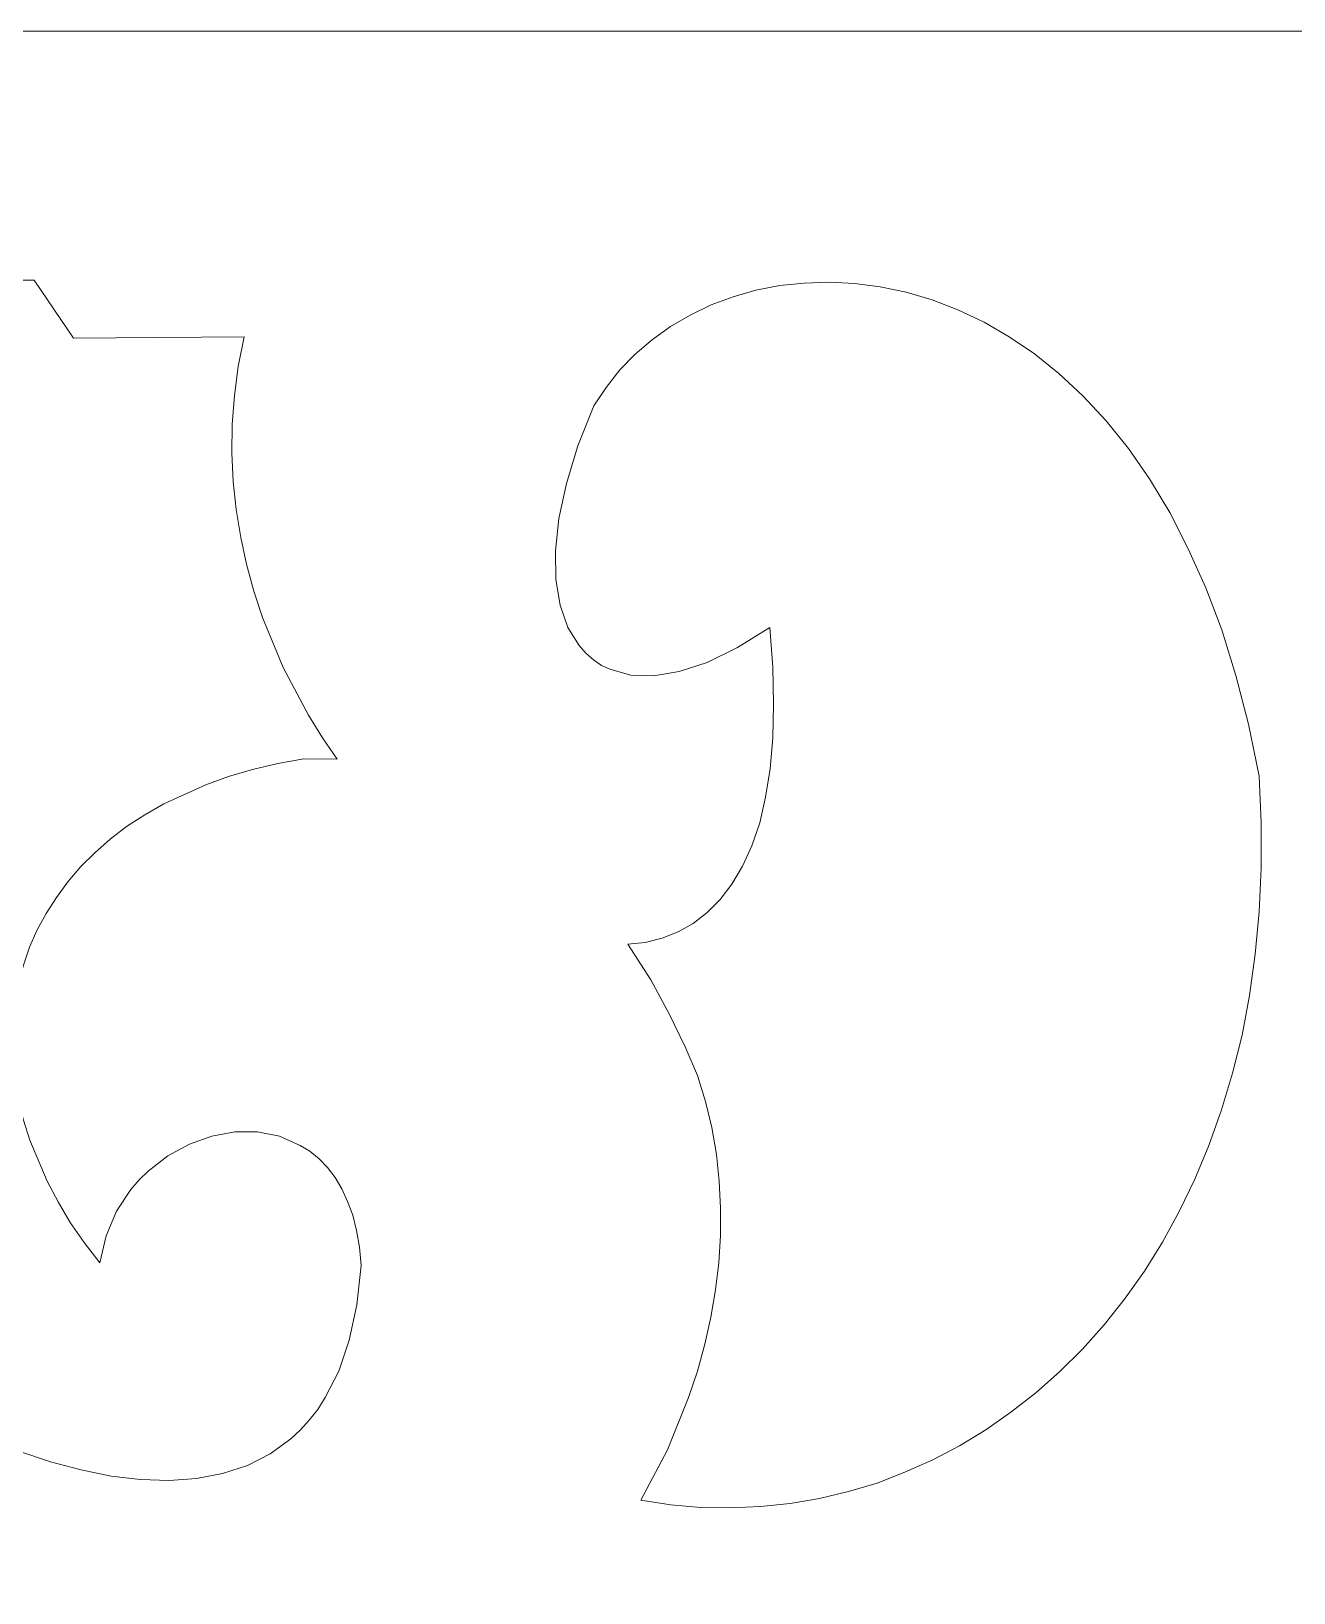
# Model space of a CAD drawing. Header units: centimetres. Extents: x 17.7 to 27.5, y -3.5 to 9.5.
# Drawn here: x 19.85 to 20.84, y 8.275 to 9.5 of the extents above; entities that cross this region are included whole.
import ezdxf

# ---------------------------------------------------------------- set-up
doc = ezdxf.new("R2010")
doc.units = ezdxf.units.CM
doc.header["$MEASUREMENT"] = 0
doc.layers.add('layer 1', color=7, linetype='Continuous')

msp = doc.modelspace()

# ---------------------------------------------------------------- linework, layer by layer
at = {"layer": 'layer 1', "color": 7, "lineweight": 9}
for points, knots in [([(17.71464, 9.5), (17.71464, 9.5), (17.71464, 9.5), (17.71464, 9.5), (17.71464, 9.5), (17.71464, 9.5), (22.26494, 9.5), (22.26494, 9.5), (22.26494, 9.5), (22.26494, 9.5), (22.26494, -3.50002), (22.26494, -3.50002), (22.26494, -3.50002), (22.26494, -3.50002), (17.71464, -3.50002), (17.71464, -3.50002), (17.71464, -3.50002), (17.71464, -3.50002), (17.71464, 9.5), (17.71464, 9.5)], [0, 0, 0, 0, 0.1666667, 0.1666667, 0.1666667, 0.1666667, 0.3333333, 0.3333333, 0.3333333, 0.3333333, 0.5, 0.5, 0.5, 0.5, 0.6666667, 0.6666667, 0.6666667, 0.6666667, 1, 1, 1, 1]), ([(19.18583, 9.30482), (19.18583, 9.30482), (19.18583, 9.30482), (19.18583, 9.30482), (19.18583, 9.30482), (19.18583, 9.30482), (19.8519, 9.30482), (19.8519, 9.30482), (19.8519, 9.30482), (19.8519, 9.30482), (19.88296, 9.25926), (19.88296, 9.25926), (19.88296, 9.25926), (19.88296, 9.25926), (20.0167, 9.26024), (20.0167, 9.26024), (20.0167, 9.26024), (20.0167, 9.26024), (20.01207, 9.23712), (20.01207, 9.23712), (20.01207, 9.23712), (20.01207, 9.23712), (20.00911, 9.21433), (20.00911, 9.21433), (20.00911, 9.21433), (20.00911, 9.21433), (20.00745, 9.19156), (20.00745, 9.19156), (20.00745, 9.19156), (20.00745, 9.19156), (20.00712, 9.1691), (20.00712, 9.1691), (20.00712, 9.1691), (20.00712, 9.1691), (20.0081, 9.14696), (20.0081, 9.14696), (20.0081, 9.14696), (20.0081, 9.14696), (20.01043, 9.12484), (20.01043, 9.12484), (20.01043, 9.12484), (20.01043, 9.12484), (20.01407, 9.10305), (20.01407, 9.10305), (20.01407, 9.10305), (20.01407, 9.10305), (20.01868, 9.08192), (20.01868, 9.08192), (20.01868, 9.08192), (20.01868, 9.08192), (20.0243, 9.06078), (20.0243, 9.06078), (20.0243, 9.06078), (20.0243, 9.06078), (20.03122, 9.0403), (20.03122, 9.0403), (20.03122, 9.0403), (20.03122, 9.0403), (20.04741, 9.00101), (20.04741, 9.00101), (20.04741, 9.00101), (20.04741, 9.00101), (20.06722, 8.96368), (20.06722, 8.96368), (20.06722, 8.96368), (20.06722, 8.96368), (20.07813, 8.94586), (20.07813, 8.94586), (20.07813, 8.94586), (20.07813, 8.94586), (20.08968, 8.92901), (20.08968, 8.92901), (20.08968, 8.92901), (20.08968, 8.92901), (20.06359, 8.92935), (20.06359, 8.92935), (20.06359, 8.92935), (20.06359, 8.92935), (20.04312, 8.92572), (20.04312, 8.92572), (20.04312, 8.92572), (20.04312, 8.92572), (20.0233, 8.92108), (20.0233, 8.92108), (20.0233, 8.92108), (20.0233, 8.92108), (20.00449, 8.91547), (20.00449, 8.91547), (20.00449, 8.91547), (20.00449, 8.91547), (19.98664, 8.90887), (19.98664, 8.90887), (19.98664, 8.90887), (19.98664, 8.90887), (19.95362, 8.894), (19.95362, 8.894), (19.95362, 8.894), (19.95362, 8.894), (19.93875, 8.88543), (19.93875, 8.88543), (19.93875, 8.88543), (19.93875, 8.88543), (19.92456, 8.87618), (19.92456, 8.87618), (19.92456, 8.87618), (19.92456, 8.87618), (19.91169, 8.86627), (19.91169, 8.86627), (19.91169, 8.86627), (19.91169, 8.86627), (19.89946, 8.8557), (19.89946, 8.8557), (19.89946, 8.8557), (19.89946, 8.8557), (19.88858, 8.84481), (19.88858, 8.84481), (19.88858, 8.84481), (19.88858, 8.84481), (19.87833, 8.83292), (19.87833, 8.83292), (19.87833, 8.83292), (19.87833, 8.83292), (19.86942, 8.82069), (19.86942, 8.82069), (19.86942, 8.82069), (19.86942, 8.82069), (19.86148, 8.80815), (19.86148, 8.80815), (19.86148, 8.80815), (19.86148, 8.80815), (19.85423, 8.79527), (19.85423, 8.79527), (19.85423, 8.79527), (19.85423, 8.79527), (19.84829, 8.78173), (19.84829, 8.78173), (19.84829, 8.78173), (19.84829, 8.78173), (19.84365, 8.76754), (19.84365, 8.76754), (19.84365, 8.76754), (19.84365, 8.76754), (19.83936, 8.75332), (19.83936, 8.75332), (19.83936, 8.75332), (19.83936, 8.75332), (19.83706, 8.7388), (19.83706, 8.7388), (19.83706, 8.7388), (19.83706, 8.7388), (19.8354, 8.72394), (19.8354, 8.72394), (19.8354, 8.72394), (19.8354, 8.72394), (19.83475, 8.70875), (19.83475, 8.70875), (19.83475, 8.70875), (19.83475, 8.70875), (19.8354, 8.69322), (19.8354, 8.69322), (19.8354, 8.69322), (19.8354, 8.69322), (19.83706, 8.67771), (19.83706, 8.67771), (19.83706, 8.67771), (19.83706, 8.67771), (19.83936, 8.66218), (19.83936, 8.66218), (19.83936, 8.66218), (19.83936, 8.66218), (19.84365, 8.64599), (19.84365, 8.64599), (19.84365, 8.64599), (19.84365, 8.64599), (19.84861, 8.63014), (19.84861, 8.63014), (19.84861, 8.63014), (19.84861, 8.63014), (19.86215, 8.59812), (19.86215, 8.59812), (19.86215, 8.59812), (19.86215, 8.59812), (19.87073, 8.58195), (19.87073, 8.58195), (19.87073, 8.58195), (19.87073, 8.58195), (19.88031, 8.56575), (19.88031, 8.56575), (19.88031, 8.56575), (19.88031, 8.56575), (19.89121, 8.54991), (19.89121, 8.54991), (19.89121, 8.54991), (19.89121, 8.54991), (19.90343, 8.53406), (19.90343, 8.53406), (19.90343, 8.53406), (19.90343, 8.53406), (19.90839, 8.55518), (19.90839, 8.55518), (19.90839, 8.55518), (19.90839, 8.55518), (19.91664, 8.57468), (19.91664, 8.57468), (19.91664, 8.57468), (19.91664, 8.57468), (19.92787, 8.59153), (19.92787, 8.59153), (19.92787, 8.59153), (19.92787, 8.59153), (19.93446, 8.59911), (19.93446, 8.59911), (19.93446, 8.59911), (19.93446, 8.59911), (19.94141, 8.60605), (19.94141, 8.60605), (19.94141, 8.60605), (19.94141, 8.60605), (19.95693, 8.61793), (19.95693, 8.61793), (19.95693, 8.61793), (19.95693, 8.61793), (19.97377, 8.62718), (19.97377, 8.62718), (19.97377, 8.62718), (19.97377, 8.62718), (19.99128, 8.63345), (19.99128, 8.63345), (19.99128, 8.63345), (19.99128, 8.63345), (20.00943, 8.63676), (20.00943, 8.63676), (20.00943, 8.63676), (20.00943, 8.63676), (20.02726, 8.63676), (20.02726, 8.63676), (20.02726, 8.63676), (20.02726, 8.63676), (20.04443, 8.63345), (20.04443, 8.63345), (20.04443, 8.63345), (20.04443, 8.63345), (20.06062, 8.62618), (20.06062, 8.62618), (20.06062, 8.62618), (20.06062, 8.62618), (20.06822, 8.62157), (20.06822, 8.62157), (20.06822, 8.62157), (20.06822, 8.62157), (20.07547, 8.61562), (20.07547, 8.61562), (20.07547, 8.61562), (20.07547, 8.61562), (20.08209, 8.60868), (20.08209, 8.60868), (20.08209, 8.60868), (20.08209, 8.60868), (20.08803, 8.60109), (20.08803, 8.60109), (20.08803, 8.60109), (20.08803, 8.60109), (20.09332, 8.59218), (20.09332, 8.59218), (20.09332, 8.59218), (20.09332, 8.59218), (20.09793, 8.58226), (20.09793, 8.58226), (20.09793, 8.58226), (20.09793, 8.58226), (20.1019, 8.57137), (20.1019, 8.57137), (20.1019, 8.57137), (20.1019, 8.57137), (20.10488, 8.55949), (20.10488, 8.55949), (20.10488, 8.55949), (20.10488, 8.55949), (20.10718, 8.54627), (20.10718, 8.54627), (20.10718, 8.54627), (20.10718, 8.54627), (20.10849, 8.53206), (20.10849, 8.53206), (20.10849, 8.53206), (20.10849, 8.53206), (20.10521, 8.50102), (20.10521, 8.50102), (20.10521, 8.50102), (20.10521, 8.50102), (20.09926, 8.47329), (20.09926, 8.47329), (20.09926, 8.47329), (20.09926, 8.47329), (20.09099, 8.44918), (20.09099, 8.44918), (20.09099, 8.44918), (20.09099, 8.44918), (20.08043, 8.42838), (20.08043, 8.42838), (20.08043, 8.42838), (20.08043, 8.42838), (20.07449, 8.41913), (20.07449, 8.41913), (20.07449, 8.41913), (20.07449, 8.41913), (20.06788, 8.41055), (20.06788, 8.41055), (20.06788, 8.41055), (20.06788, 8.41055), (20.06095, 8.40294), (20.06095, 8.40294), (20.06095, 8.40294), (20.06095, 8.40294), (20.05336, 8.39602), (20.05336, 8.39602), (20.05336, 8.39602), (20.05336, 8.39602), (20.03718, 8.38413), (20.03718, 8.38413), (20.03718, 8.38413), (20.03718, 8.38413), (20.01934, 8.37521), (20.01934, 8.37521), (20.01934, 8.37521), (20.01934, 8.37521), (19.99985, 8.36894), (19.99985, 8.36894), (19.99985, 8.36894), (19.99985, 8.36894), (19.97939, 8.36497), (19.97939, 8.36497), (19.97939, 8.36497), (19.97939, 8.36497), (19.95793, 8.36332), (19.95793, 8.36332), (19.95793, 8.36332), (19.95793, 8.36332), (19.93547, 8.36398), (19.93547, 8.36398), (19.93547, 8.36398), (19.93547, 8.36398), (19.91235, 8.36663), (19.91235, 8.36663), (19.91235, 8.36663), (19.91235, 8.36663), (19.8889, 8.37158), (19.8889, 8.37158), (19.8889, 8.37158), (19.8889, 8.37158), (19.86479, 8.37786), (19.86479, 8.37786), (19.86479, 8.37786), (19.86479, 8.37786), (19.84069, 8.38611), (19.84069, 8.38611), (19.84069, 8.38611), (19.84069, 8.38611), (19.82748, 8.39602), (19.82748, 8.39602), (19.82748, 8.39602), (19.82748, 8.39602), (19.81492, 8.40725), (19.81492, 8.40725), (19.81492, 8.40725), (19.81492, 8.40725), (19.80371, 8.41913), (19.80371, 8.41913), (19.80371, 8.41913), (19.80371, 8.41913), (19.79313, 8.43234), (19.79313, 8.43234), (19.79313, 8.43234), (19.79313, 8.43234), (19.78355, 8.44621), (19.78355, 8.44621), (19.78355, 8.44621), (19.78355, 8.44621), (19.77463, 8.46106), (19.77463, 8.46106), (19.77463, 8.46106), (19.77463, 8.46106), (19.75846, 8.4931), (19.75846, 8.4931), (19.75846, 8.4931), (19.75846, 8.4931), (19.74459, 8.5281), (19.74459, 8.5281), (19.74459, 8.5281), (19.74459, 8.5281), (19.7327, 8.56543), (19.7327, 8.56543), (19.7327, 8.56543), (19.7327, 8.56543), (19.72147, 8.60472), (19.72147, 8.60472), (19.72147, 8.60472), (19.72147, 8.60472), (19.71157, 8.64567), (19.71157, 8.64567), (19.71157, 8.64567), (19.71157, 8.64567), (19.69109, 8.73021), (19.69109, 8.73021), (19.69109, 8.73021), (19.69109, 8.73021), (19.68018, 8.77315), (19.68018, 8.77315), (19.68018, 8.77315), (19.68018, 8.77315), (19.6683, 8.81573), (19.6683, 8.81573), (19.6683, 8.81573), (19.6683, 8.81573), (19.65443, 8.858), (19.65443, 8.858), (19.65443, 8.858), (19.65443, 8.858), (19.63825, 8.89929), (19.63825, 8.89929), (19.63825, 8.89929), (19.63825, 8.89929), (19.61975, 8.93924), (19.61975, 8.93924), (19.61975, 8.93924), (19.61975, 8.93924), (19.6092, 8.95841), (19.6092, 8.95841), (19.6092, 8.95841), (19.6092, 8.95841), (19.59764, 8.97722), (19.59764, 8.97722), (19.59764, 8.97722), (19.59764, 8.97722), (19.558, 9.03436), (19.558, 9.03436), (19.558, 9.03436), (19.558, 9.03436), (19.53819, 9.06111), (19.53819, 9.06111), (19.53819, 9.06111), (19.53819, 9.06111), (19.51771, 9.08654), (19.51771, 9.08654), (19.51771, 9.08654), (19.51771, 9.08654), (19.49723, 9.11098), (19.49723, 9.11098), (19.49723, 9.11098), (19.49723, 9.11098), (19.47577, 9.13442), (19.47577, 9.13442), (19.47577, 9.13442), (19.47577, 9.13442), (19.45365, 9.15654), (19.45365, 9.15654), (19.45365, 9.15654), (19.45365, 9.15654), (19.43054, 9.17735), (19.43054, 9.17735), (19.43054, 9.17735), (19.43054, 9.17735), (19.40609, 9.19717), (19.40609, 9.19717), (19.40609, 9.19717), (19.40609, 9.19717), (19.38001, 9.21598), (19.38001, 9.21598), (19.38001, 9.21598), (19.38001, 9.21598), (19.35261, 9.23349), (19.35261, 9.23349), (19.35261, 9.23349), (19.35261, 9.23349), (19.32355, 9.25), (19.32355, 9.25), (19.32355, 9.25), (19.32355, 9.25), (19.29249, 9.26552), (19.29249, 9.26552), (19.29249, 9.26552), (19.29249, 9.26552), (19.25914, 9.27972), (19.25914, 9.27972), (19.25914, 9.27972), (19.25914, 9.27972), (19.22381, 9.29293), (19.22381, 9.29293), (19.22381, 9.29293), (19.22381, 9.29293), (19.18583, 9.30482), (19.18583, 9.30482)], [0, 0, 0, 0, 0.0080645, 0.0080645, 0.0080645, 0.0080645, 0.016129, 0.016129, 0.016129, 0.016129, 0.0241935, 0.0241935, 0.0241935, 0.0241935, 0.0322581, 0.0322581, 0.0322581, 0.0322581, 0.0403226, 0.0403226, 0.0403226, 0.0403226, 0.0483871, 0.0483871, 0.0483871, 0.0483871, 0.0564516, 0.0564516, 0.0564516, 0.0564516, 0.0645161, 0.0645161, 0.0645161, 0.0645161, 0.0725806, 0.0725806, 0.0725806, 0.0725806, 0.0806452, 0.0806452, 0.0806452, 0.0806452, 0.0887097, 0.0887097, 0.0887097, 0.0887097, 0.0967742, 0.0967742, 0.0967742, 0.0967742, 0.1048387, 0.1048387, 0.1048387, 0.1048387, 0.1129032, 0.1129032, 0.1129032, 0.1129032, 0.1209677, 0.1209677, 0.1209677, 0.1209677, 0.1290323, 0.1290323, 0.1290323, 0.1290323, 0.1370968, 0.1370968, 0.1370968, 0.1370968, 0.1451613, 0.1451613, 0.1451613, 0.1451613, 0.1532258, 0.1532258, 0.1532258, 0.1532258, 0.1612903, 0.1612903, 0.1612903, 0.1612903, 0.1693548, 0.1693548, 0.1693548, 0.1693548, 0.1774194, 0.1774194, 0.1774194, 0.1774194, 0.1854839, 0.1854839, 0.1854839, 0.1854839, 0.1935484, 0.1935484, 0.1935484, 0.1935484, 0.2016129, 0.2016129, 0.2016129, 0.2016129, 0.2096774, 0.2096774, 0.2096774, 0.2096774, 0.2177419, 0.2177419, 0.2177419, 0.2177419, 0.2258065, 0.2258065, 0.2258065, 0.2258065, 0.233871, 0.233871, 0.233871, 0.233871, 0.2419355, 0.2419355, 0.2419355, 0.2419355, 0.25, 0.25, 0.25, 0.25, 0.2580645, 0.2580645, 0.2580645, 0.2580645, 0.266129, 0.266129, 0.266129, 0.266129, 0.2741935, 0.2741935, 0.2741935, 0.2741935, 0.2822581, 0.2822581, 0.2822581, 0.2822581, 0.2903226, 0.2903226, 0.2903226, 0.2903226, 0.2983871, 0.2983871, 0.2983871, 0.2983871, 0.3064516, 0.3064516, 0.3064516, 0.3064516, 0.3145161, 0.3145161, 0.3145161, 0.3145161, 0.3225806, 0.3225806, 0.3225806, 0.3225806, 0.3306452, 0.3306452, 0.3306452, 0.3306452, 0.3387097, 0.3387097, 0.3387097, 0.3387097, 0.3467742, 0.3467742, 0.3467742, 0.3467742, 0.3548387, 0.3548387, 0.3548387, 0.3548387, 0.3629032, 0.3629032, 0.3629032, 0.3629032, 0.3709677, 0.3709677, 0.3709677, 0.3709677, 0.3790323, 0.3790323, 0.3790323, 0.3790323, 0.3870968, 0.3870968, 0.3870968, 0.3870968, 0.3951613, 0.3951613, 0.3951613, 0.3951613, 0.4032258, 0.4032258, 0.4032258, 0.4032258, 0.4112903, 0.4112903, 0.4112903, 0.4112903, 0.4193548, 0.4193548, 0.4193548, 0.4193548, 0.4274194, 0.4274194, 0.4274194, 0.4274194, 0.4354839, 0.4354839, 0.4354839, 0.4354839, 0.4435484, 0.4435484, 0.4435484, 0.4435484, 0.4516129, 0.4516129, 0.4516129, 0.4516129, 0.4596774, 0.4596774, 0.4596774, 0.4596774, 0.4677419, 0.4677419, 0.4677419, 0.4677419, 0.4758065, 0.4758065, 0.4758065, 0.4758065, 0.483871, 0.483871, 0.483871, 0.483871, 0.4919355, 0.4919355, 0.4919355, 0.4919355, 0.5, 0.5, 0.5, 0.5, 0.5080645, 0.5080645, 0.5080645, 0.5080645, 0.516129, 0.516129, 0.516129, 0.516129, 0.5241935, 0.5241935, 0.5241935, 0.5241935, 0.5322581, 0.5322581, 0.5322581, 0.5322581, 0.5403226, 0.5403226, 0.5403226, 0.5403226, 0.5483871, 0.5483871, 0.5483871, 0.5483871, 0.5564516, 0.5564516, 0.5564516, 0.5564516, 0.5645161, 0.5645161, 0.5645161, 0.5645161, 0.5725806, 0.5725806, 0.5725806, 0.5725806, 0.5806452, 0.5806452, 0.5806452, 0.5806452, 0.5887097, 0.5887097, 0.5887097, 0.5887097, 0.5967742, 0.5967742, 0.5967742, 0.5967742, 0.6048387, 0.6048387, 0.6048387, 0.6048387, 0.6129032, 0.6129032, 0.6129032, 0.6129032, 0.6209677, 0.6209677, 0.6209677, 0.6209677, 0.6290323, 0.6290323, 0.6290323, 0.6290323, 0.6370968, 0.6370968, 0.6370968, 0.6370968, 0.6451613, 0.6451613, 0.6451613, 0.6451613, 0.6532258, 0.6532258, 0.6532258, 0.6532258, 0.6612903, 0.6612903, 0.6612903, 0.6612903, 0.6693548, 0.6693548, 0.6693548, 0.6693548, 0.6774194, 0.6774194, 0.6774194, 0.6774194, 0.6854839, 0.6854839, 0.6854839, 0.6854839, 0.6935484, 0.6935484, 0.6935484, 0.6935484, 0.7016129, 0.7016129, 0.7016129, 0.7016129, 0.7096774, 0.7096774, 0.7096774, 0.7096774, 0.7177419, 0.7177419, 0.7177419, 0.7177419, 0.7258065, 0.7258065, 0.7258065, 0.7258065, 0.733871, 0.733871, 0.733871, 0.733871, 0.7419355, 0.7419355, 0.7419355, 0.7419355, 0.75, 0.75, 0.75, 0.75, 0.7580645, 0.7580645, 0.7580645, 0.7580645, 0.766129, 0.766129, 0.766129, 0.766129, 0.7741935, 0.7741935, 0.7741935, 0.7741935, 0.7822581, 0.7822581, 0.7822581, 0.7822581, 0.7903226, 0.7903226, 0.7903226, 0.7903226, 0.7983871, 0.7983871, 0.7983871, 0.7983871, 0.8064516, 0.8064516, 0.8064516, 0.8064516, 0.8145161, 0.8145161, 0.8145161, 0.8145161, 0.8225806, 0.8225806, 0.8225806, 0.8225806, 0.8306452, 0.8306452, 0.8306452, 0.8306452, 0.8387097, 0.8387097, 0.8387097, 0.8387097, 0.8467742, 0.8467742, 0.8467742, 0.8467742, 0.8548387, 0.8548387, 0.8548387, 0.8548387, 0.8629032, 0.8629032, 0.8629032, 0.8629032, 0.8709677, 0.8709677, 0.8709677, 0.8709677, 0.8790323, 0.8790323, 0.8790323, 0.8790323, 0.8870968, 0.8870968, 0.8870968, 0.8870968, 0.8951613, 0.8951613, 0.8951613, 0.8951613, 0.9032258, 0.9032258, 0.9032258, 0.9032258, 0.9112903, 0.9112903, 0.9112903, 0.9112903, 0.9193548, 0.9193548, 0.9193548, 0.9193548, 0.9274194, 0.9274194, 0.9274194, 0.9274194, 0.9354839, 0.9354839, 0.9354839, 0.9354839, 0.9435484, 0.9435484, 0.9435484, 0.9435484, 0.9516129, 0.9516129, 0.9516129, 0.9516129, 0.9596774, 0.9596774, 0.9596774, 0.9596774, 0.9677419, 0.9677419, 0.9677419, 0.9677419, 0.9758065, 0.9758065, 0.9758065, 0.9758065, 0.983871, 0.983871, 0.983871, 0.983871, 1, 1, 1, 1]), ([(20.3281, 8.3478), (20.3281, 8.3478), (20.3281, 8.3478), (20.3281, 8.3478), (20.3281, 8.3478), (20.3281, 8.3478), (20.35156, 8.34417), (20.35156, 8.34417), (20.35156, 8.34417), (20.35156, 8.34417), (20.37501, 8.34219), (20.37501, 8.34219), (20.37501, 8.34219), (20.37501, 8.34219), (20.39845, 8.34186), (20.39845, 8.34186), (20.39845, 8.34186), (20.39845, 8.34186), (20.42189, 8.34286), (20.42189, 8.34286), (20.42189, 8.34286), (20.42189, 8.34286), (20.44501, 8.34517), (20.44501, 8.34517), (20.44501, 8.34517), (20.44501, 8.34517), (20.46813, 8.34913), (20.46813, 8.34913), (20.46813, 8.34913), (20.46813, 8.34913), (20.49092, 8.35474), (20.49092, 8.35474), (20.49092, 8.35474), (20.49092, 8.35474), (20.51338, 8.36134), (20.51338, 8.36134), (20.51338, 8.36134), (20.51338, 8.36134), (20.53517, 8.36992), (20.53517, 8.36992), (20.53517, 8.36992), (20.53517, 8.36992), (20.55696, 8.3795), (20.55696, 8.3795), (20.55696, 8.3795), (20.55696, 8.3795), (20.5781, 8.3904), (20.5781, 8.3904), (20.5781, 8.3904), (20.5781, 8.3904), (20.59858, 8.40294), (20.59858, 8.40294), (20.59858, 8.40294), (20.59858, 8.40294), (20.61839, 8.41683), (20.61839, 8.41683), (20.61839, 8.41683), (20.61839, 8.41683), (20.63787, 8.43202), (20.63787, 8.43202), (20.63787, 8.43202), (20.63787, 8.43202), (20.65637, 8.44852), (20.65637, 8.44852), (20.65637, 8.44852), (20.65637, 8.44852), (20.67453, 8.46637), (20.67453, 8.46637), (20.67453, 8.46637), (20.67453, 8.46637), (20.69137, 8.4855), (20.69137, 8.4855), (20.69137, 8.4855), (20.69137, 8.4855), (20.70755, 8.50566), (20.70755, 8.50566), (20.70755, 8.50566), (20.70755, 8.50566), (20.72306, 8.52745), (20.72306, 8.52745), (20.72306, 8.52745), (20.72306, 8.52745), (20.73726, 8.55024), (20.73726, 8.55024), (20.73726, 8.55024), (20.73726, 8.55024), (20.75047, 8.57433), (20.75047, 8.57433), (20.75047, 8.57433), (20.75047, 8.57433), (20.7627, 8.59976), (20.7627, 8.59976), (20.7627, 8.59976), (20.7627, 8.59976), (20.77359, 8.62618), (20.77359, 8.62618), (20.77359, 8.62618), (20.77359, 8.62618), (20.78349, 8.65392), (20.78349, 8.65392), (20.78349, 8.65392), (20.78349, 8.65392), (20.79209, 8.68267), (20.79209, 8.68267), (20.79209, 8.68267), (20.79209, 8.68267), (20.79968, 8.71271), (20.79968, 8.71271), (20.79968, 8.71271), (20.79968, 8.71271), (20.80563, 8.74375), (20.80563, 8.74375), (20.80563, 8.74375), (20.80563, 8.74375), (20.80992, 8.77611), (20.80992, 8.77611), (20.80992, 8.77611), (20.80992, 8.77611), (20.81322, 8.80946), (20.81322, 8.80946), (20.81322, 8.80946), (20.81322, 8.80946), (20.81455, 8.84381), (20.81455, 8.84381), (20.81455, 8.84381), (20.81455, 8.84381), (20.81455, 8.87916), (20.81455, 8.87916), (20.81455, 8.87916), (20.81455, 8.87916), (20.81322, 8.91581), (20.81322, 8.91581), (20.81322, 8.91581), (20.81322, 8.91581), (20.80464, 8.95643), (20.80464, 8.95643), (20.80464, 8.95643), (20.80464, 8.95643), (20.79472, 8.99474), (20.79472, 8.99474), (20.79472, 8.99474), (20.79472, 8.99474), (20.78384, 9.03039), (20.78384, 9.03039), (20.78384, 9.03039), (20.78384, 9.03039), (20.77128, 9.06342), (20.77128, 9.06342), (20.77128, 9.06342), (20.77128, 9.06342), (20.75741, 9.09413), (20.75741, 9.09413), (20.75741, 9.09413), (20.75741, 9.09413), (20.74289, 9.12252), (20.74289, 9.12252), (20.74289, 9.12252), (20.74289, 9.12252), (20.72703, 9.14894), (20.72703, 9.14894), (20.72703, 9.14894), (20.72703, 9.14894), (20.71053, 9.17273), (20.71053, 9.17273), (20.71053, 9.17273), (20.71053, 9.17273), (20.69302, 9.19452), (20.69302, 9.19452), (20.69302, 9.19452), (20.69302, 9.19452), (20.67485, 9.214), (20.67485, 9.214), (20.67485, 9.214), (20.67485, 9.214), (20.65602, 9.2315), (20.65602, 9.2315), (20.65602, 9.2315), (20.65602, 9.2315), (20.63687, 9.24703), (20.63687, 9.24703), (20.63687, 9.24703), (20.63687, 9.24703), (20.61706, 9.26024), (20.61706, 9.26024), (20.61706, 9.26024), (20.61706, 9.26024), (20.59725, 9.27179), (20.59725, 9.27179), (20.59725, 9.27179), (20.59725, 9.27179), (20.57679, 9.28137), (20.57679, 9.28137), (20.57679, 9.28137), (20.57679, 9.28137), (20.55663, 9.28929), (20.55663, 9.28929), (20.55663, 9.28929), (20.55663, 9.28929), (20.53615, 9.29524), (20.53615, 9.29524), (20.53615, 9.29524), (20.53615, 9.29524), (20.51569, 9.29953), (20.51569, 9.29953), (20.51569, 9.29953), (20.51569, 9.29953), (20.49553, 9.30218), (20.49553, 9.30218), (20.49553, 9.30218), (20.49553, 9.30218), (20.47572, 9.30318), (20.47572, 9.30318), (20.47572, 9.30318), (20.47572, 9.30318), (20.45624, 9.30251), (20.45624, 9.30251), (20.45624, 9.30251), (20.45624, 9.30251), (20.43709, 9.30053), (20.43709, 9.30053), (20.43709, 9.30053), (20.43709, 9.30053), (20.41826, 9.29689), (20.41826, 9.29689), (20.41826, 9.29689), (20.41826, 9.29689), (20.40043, 9.2916), (20.40043, 9.2916), (20.40043, 9.2916), (20.40043, 9.2916), (20.38326, 9.28533), (20.38326, 9.28533), (20.38326, 9.28533), (20.38326, 9.28533), (20.36675, 9.27741), (20.36675, 9.27741), (20.36675, 9.27741), (20.36675, 9.27741), (20.35122, 9.26849), (20.35122, 9.26849), (20.35122, 9.26849), (20.35122, 9.26849), (20.33703, 9.25825), (20.33703, 9.25825), (20.33703, 9.25825), (20.33703, 9.25825), (20.32349, 9.2467), (20.32349, 9.2467), (20.32349, 9.2467), (20.32349, 9.2467), (20.3116, 9.23448), (20.3116, 9.23448), (20.3116, 9.23448), (20.3116, 9.23448), (20.3007, 9.22062), (20.3007, 9.22062), (20.3007, 9.22062), (20.3007, 9.22062), (20.29112, 9.20608), (20.29112, 9.20608), (20.29112, 9.20608), (20.29112, 9.20608), (20.27858, 9.17471), (20.27858, 9.17471), (20.27858, 9.17471), (20.27858, 9.17471), (20.26966, 9.14533), (20.26966, 9.14533), (20.26966, 9.14533), (20.26966, 9.14533), (20.26371, 9.1179), (20.26371, 9.1179), (20.26371, 9.1179), (20.26371, 9.1179), (20.26108, 9.09248), (20.26108, 9.09248), (20.26108, 9.09248), (20.26108, 9.09248), (20.2614, 9.07002), (20.2614, 9.07002), (20.2614, 9.07002), (20.2614, 9.07002), (20.26471, 9.04988), (20.26471, 9.04988), (20.26471, 9.04988), (20.26471, 9.04988), (20.27065, 9.03238), (20.27065, 9.03238), (20.27065, 9.03238), (20.27065, 9.03238), (20.27956, 9.01817), (20.27956, 9.01817), (20.27956, 9.01817), (20.27956, 9.01817), (20.28485, 9.01224), (20.28485, 9.01224), (20.28485, 9.01224), (20.28485, 9.01224), (20.29079, 9.00695), (20.29079, 9.00695), (20.29079, 9.00695), (20.29079, 9.00695), (20.29706, 9.00266), (20.29706, 9.00266), (20.29706, 9.00266), (20.29706, 9.00266), (20.30433, 8.99936), (20.30433, 8.99936), (20.30433, 8.99936), (20.30433, 8.99936), (20.32018, 8.99505), (20.32018, 8.99505), (20.32018, 8.99505), (20.32018, 8.99505), (20.33801, 8.99439), (20.33801, 8.99439), (20.33801, 8.99439), (20.33801, 8.99439), (20.35816, 8.9977), (20.35816, 8.9977), (20.35816, 8.9977), (20.35816, 8.9977), (20.37995, 9.00497), (20.37995, 9.00497), (20.37995, 9.00497), (20.37995, 9.00497), (20.40374, 9.01653), (20.40374, 9.01653), (20.40374, 9.01653), (20.40374, 9.01653), (20.42916, 9.03238), (20.42916, 9.03238), (20.42916, 9.03238), (20.42916, 9.03238), (20.43147, 9.00134), (20.43147, 9.00134), (20.43147, 9.00134), (20.43147, 9.00134), (20.43213, 8.97228), (20.43213, 8.97228), (20.43213, 8.97228), (20.43213, 8.97228), (20.43147, 8.94586), (20.43147, 8.94586), (20.43147, 8.94586), (20.43147, 8.94586), (20.42949, 8.92143), (20.42949, 8.92143), (20.42949, 8.92143), (20.42949, 8.92143), (20.42586, 8.89929), (20.42586, 8.89929), (20.42586, 8.89929), (20.42586, 8.89929), (20.42124, 8.87916), (20.42124, 8.87916), (20.42124, 8.87916), (20.42124, 8.87916), (20.41497, 8.86098), (20.41497, 8.86098), (20.41497, 8.86098), (20.41497, 8.86098), (20.4077, 8.84514), (20.4077, 8.84514), (20.4077, 8.84514), (20.4077, 8.84514), (20.39943, 8.83093), (20.39943, 8.83093), (20.39943, 8.83093), (20.39943, 8.83093), (20.3902, 8.81904), (20.3902, 8.81904), (20.3902, 8.81904), (20.3902, 8.81904), (20.37995, 8.80881), (20.37995, 8.80881), (20.37995, 8.80881), (20.37995, 8.80881), (20.36907, 8.80023), (20.36907, 8.80023), (20.36907, 8.80023), (20.36907, 8.80023), (20.35716, 8.79361), (20.35716, 8.79361), (20.35716, 8.79361), (20.35716, 8.79361), (20.34462, 8.78865), (20.34462, 8.78865), (20.34462, 8.78865), (20.34462, 8.78865), (20.33141, 8.78536), (20.33141, 8.78536), (20.33141, 8.78536), (20.33141, 8.78536), (20.31787, 8.78404), (20.31787, 8.78404), (20.31787, 8.78404), (20.31787, 8.78404), (20.3357, 8.75596), (20.3357, 8.75596), (20.3357, 8.75596), (20.3357, 8.75596), (20.35057, 8.7289), (20.35057, 8.7289), (20.35057, 8.7289), (20.35057, 8.7289), (20.36278, 8.70346), (20.36278, 8.70346), (20.36278, 8.70346), (20.36278, 8.70346), (20.37235, 8.68101), (20.37235, 8.68101), (20.37235, 8.68101), (20.37235, 8.68101), (20.37864, 8.66053), (20.37864, 8.66053), (20.37864, 8.66053), (20.37864, 8.66053), (20.38359, 8.64007), (20.38359, 8.64007), (20.38359, 8.64007), (20.38359, 8.64007), (20.38722, 8.61891), (20.38722, 8.61891), (20.38722, 8.61891), (20.38722, 8.61891), (20.38953, 8.59812), (20.38953, 8.59812), (20.38953, 8.59812), (20.38953, 8.59812), (20.39053, 8.57699), (20.39053, 8.57699), (20.39053, 8.57699), (20.39053, 8.57699), (20.39053, 8.55552), (20.39053, 8.55552), (20.39053, 8.55552), (20.39053, 8.55552), (20.3892, 8.53406), (20.3892, 8.53406), (20.3892, 8.53406), (20.3892, 8.53406), (20.38657, 8.51293), (20.38657, 8.51293), (20.38657, 8.51293), (20.38657, 8.51293), (20.38293, 8.49145), (20.38293, 8.49145), (20.38293, 8.49145), (20.38293, 8.49145), (20.3783, 8.47033), (20.3783, 8.47033), (20.3783, 8.47033), (20.3783, 8.47033), (20.37235, 8.44918), (20.37235, 8.44918), (20.37235, 8.44918), (20.37235, 8.44918), (20.36543, 8.42838), (20.36543, 8.42838), (20.36543, 8.42838), (20.36543, 8.42838), (20.34891, 8.38744), (20.34891, 8.38744), (20.34891, 8.38744), (20.34891, 8.38744), (20.3281, 8.3478), (20.3281, 8.3478)], [0, 0, 0, 0, 0.0084746, 0.0084746, 0.0084746, 0.0084746, 0.0169492, 0.0169492, 0.0169492, 0.0169492, 0.0254237, 0.0254237, 0.0254237, 0.0254237, 0.0338983, 0.0338983, 0.0338983, 0.0338983, 0.0423729, 0.0423729, 0.0423729, 0.0423729, 0.0508475, 0.0508475, 0.0508475, 0.0508475, 0.059322, 0.059322, 0.059322, 0.059322, 0.0677966, 0.0677966, 0.0677966, 0.0677966, 0.0762712, 0.0762712, 0.0762712, 0.0762712, 0.0847458, 0.0847458, 0.0847458, 0.0847458, 0.0932203, 0.0932203, 0.0932203, 0.0932203, 0.1016949, 0.1016949, 0.1016949, 0.1016949, 0.1101695, 0.1101695, 0.1101695, 0.1101695, 0.1186441, 0.1186441, 0.1186441, 0.1186441, 0.1271186, 0.1271186, 0.1271186, 0.1271186, 0.1355932, 0.1355932, 0.1355932, 0.1355932, 0.1440678, 0.1440678, 0.1440678, 0.1440678, 0.1525424, 0.1525424, 0.1525424, 0.1525424, 0.1610169, 0.1610169, 0.1610169, 0.1610169, 0.1694915, 0.1694915, 0.1694915, 0.1694915, 0.1779661, 0.1779661, 0.1779661, 0.1779661, 0.1864407, 0.1864407, 0.1864407, 0.1864407, 0.1949153, 0.1949153, 0.1949153, 0.1949153, 0.2033898, 0.2033898, 0.2033898, 0.2033898, 0.2118644, 0.2118644, 0.2118644, 0.2118644, 0.220339, 0.220339, 0.220339, 0.220339, 0.2288136, 0.2288136, 0.2288136, 0.2288136, 0.2372881, 0.2372881, 0.2372881, 0.2372881, 0.2457627, 0.2457627, 0.2457627, 0.2457627, 0.2542373, 0.2542373, 0.2542373, 0.2542373, 0.2627119, 0.2627119, 0.2627119, 0.2627119, 0.2711864, 0.2711864, 0.2711864, 0.2711864, 0.279661, 0.279661, 0.279661, 0.279661, 0.2881356, 0.2881356, 0.2881356, 0.2881356, 0.2966102, 0.2966102, 0.2966102, 0.2966102, 0.3050847, 0.3050847, 0.3050847, 0.3050847, 0.3135593, 0.3135593, 0.3135593, 0.3135593, 0.3220339, 0.3220339, 0.3220339, 0.3220339, 0.3305085, 0.3305085, 0.3305085, 0.3305085, 0.3389831, 0.3389831, 0.3389831, 0.3389831, 0.3474576, 0.3474576, 0.3474576, 0.3474576, 0.3559322, 0.3559322, 0.3559322, 0.3559322, 0.3644068, 0.3644068, 0.3644068, 0.3644068, 0.3728814, 0.3728814, 0.3728814, 0.3728814, 0.3813559, 0.3813559, 0.3813559, 0.3813559, 0.3898305, 0.3898305, 0.3898305, 0.3898305, 0.3983051, 0.3983051, 0.3983051, 0.3983051, 0.4067797, 0.4067797, 0.4067797, 0.4067797, 0.4152542, 0.4152542, 0.4152542, 0.4152542, 0.4237288, 0.4237288, 0.4237288, 0.4237288, 0.4322034, 0.4322034, 0.4322034, 0.4322034, 0.440678, 0.440678, 0.440678, 0.440678, 0.4491525, 0.4491525, 0.4491525, 0.4491525, 0.4576271, 0.4576271, 0.4576271, 0.4576271, 0.4661017, 0.4661017, 0.4661017, 0.4661017, 0.4745763, 0.4745763, 0.4745763, 0.4745763, 0.4830508, 0.4830508, 0.4830508, 0.4830508, 0.4915254, 0.4915254, 0.4915254, 0.4915254, 0.5, 0.5, 0.5, 0.5, 0.5084746, 0.5084746, 0.5084746, 0.5084746, 0.5169492, 0.5169492, 0.5169492, 0.5169492, 0.5254237, 0.5254237, 0.5254237, 0.5254237, 0.5338983, 0.5338983, 0.5338983, 0.5338983, 0.5423729, 0.5423729, 0.5423729, 0.5423729, 0.5508475, 0.5508475, 0.5508475, 0.5508475, 0.559322, 0.559322, 0.559322, 0.559322, 0.5677966, 0.5677966, 0.5677966, 0.5677966, 0.5762712, 0.5762712, 0.5762712, 0.5762712, 0.5847458, 0.5847458, 0.5847458, 0.5847458, 0.5932203, 0.5932203, 0.5932203, 0.5932203, 0.6016949, 0.6016949, 0.6016949, 0.6016949, 0.6101695, 0.6101695, 0.6101695, 0.6101695, 0.6186441, 0.6186441, 0.6186441, 0.6186441, 0.6271186, 0.6271186, 0.6271186, 0.6271186, 0.6355932, 0.6355932, 0.6355932, 0.6355932, 0.6440678, 0.6440678, 0.6440678, 0.6440678, 0.6525424, 0.6525424, 0.6525424, 0.6525424, 0.6610169, 0.6610169, 0.6610169, 0.6610169, 0.6694915, 0.6694915, 0.6694915, 0.6694915, 0.6779661, 0.6779661, 0.6779661, 0.6779661, 0.6864407, 0.6864407, 0.6864407, 0.6864407, 0.6949153, 0.6949153, 0.6949153, 0.6949153, 0.7033898, 0.7033898, 0.7033898, 0.7033898, 0.7118644, 0.7118644, 0.7118644, 0.7118644, 0.720339, 0.720339, 0.720339, 0.720339, 0.7288136, 0.7288136, 0.7288136, 0.7288136, 0.7372881, 0.7372881, 0.7372881, 0.7372881, 0.7457627, 0.7457627, 0.7457627, 0.7457627, 0.7542373, 0.7542373, 0.7542373, 0.7542373, 0.7627119, 0.7627119, 0.7627119, 0.7627119, 0.7711864, 0.7711864, 0.7711864, 0.7711864, 0.779661, 0.779661, 0.779661, 0.779661, 0.7881356, 0.7881356, 0.7881356, 0.7881356, 0.7966102, 0.7966102, 0.7966102, 0.7966102, 0.8050847, 0.8050847, 0.8050847, 0.8050847, 0.8135593, 0.8135593, 0.8135593, 0.8135593, 0.8220339, 0.8220339, 0.8220339, 0.8220339, 0.8305085, 0.8305085, 0.8305085, 0.8305085, 0.8389831, 0.8389831, 0.8389831, 0.8389831, 0.8474576, 0.8474576, 0.8474576, 0.8474576, 0.8559322, 0.8559322, 0.8559322, 0.8559322, 0.8644068, 0.8644068, 0.8644068, 0.8644068, 0.8728814, 0.8728814, 0.8728814, 0.8728814, 0.8813559, 0.8813559, 0.8813559, 0.8813559, 0.8898305, 0.8898305, 0.8898305, 0.8898305, 0.8983051, 0.8983051, 0.8983051, 0.8983051, 0.9067797, 0.9067797, 0.9067797, 0.9067797, 0.9152542, 0.9152542, 0.9152542, 0.9152542, 0.9237288, 0.9237288, 0.9237288, 0.9237288, 0.9322034, 0.9322034, 0.9322034, 0.9322034, 0.940678, 0.940678, 0.940678, 0.940678, 0.9491525, 0.9491525, 0.9491525, 0.9491525, 0.9576271, 0.9576271, 0.9576271, 0.9576271, 0.9661017, 0.9661017, 0.9661017, 0.9661017, 0.9745763, 0.9745763, 0.9745763, 0.9745763, 0.9830508, 0.9830508, 0.9830508, 0.9830508, 1, 1, 1, 1])]:
    msp.add_open_spline(points, degree=3, knots=knots, dxfattribs=at)

doc.saveas('drawing.dxf')
